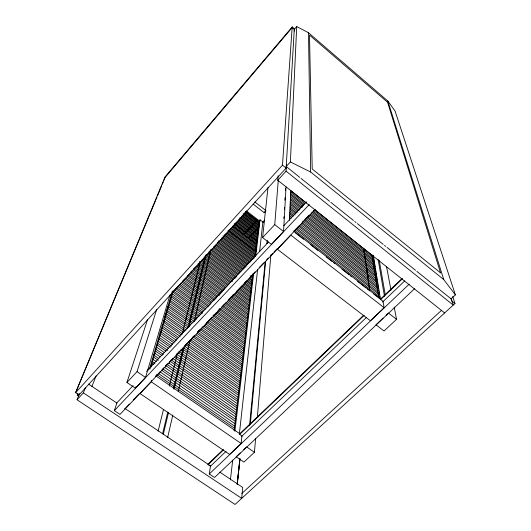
<?xml version="1.0" encoding="UTF-8"?>
<svg xmlns="http://www.w3.org/2000/svg" width="531" height="531" viewBox="0 0 531 531"><rect width="100%" height="100%" fill="white"/><g stroke="black" fill="none" stroke-linecap="round" stroke-linejoin="round"><path stroke-width="0.8" d="M289.501 220.345L290.749 190.589M299.803 177.407L286.229 166.508L290.384 161.942L296.71 26.55L308.504 32.763L387.849 101.043L395.084 111.052L455.399 294.904L451.091 298.86L416.828 271.348M267.982 187.496L262.599 237.603L271.387 244.36L283.554 231.489L286.043 186.899M283.826 218.38L283.919 216.728M284.344 209.287L284.437 207.628M284.862 200.187L285.001 197.705M285.426 190.264L285.525 188.611M294.712 29.079L292.209 26.928L165.028 176.942L75.601 392.688L79.033 394.971L286.136 168.095L294.274 29.411L296.71 26.55M444.613 312.912L277.766 180.255L286.07 171.168L286.455 164.537M294.24 31.123L294.347 29.338M155.397 200.944L75.601 392.688L282.479 165.161L292.209 26.928M262.599 237.603L274.746 224.633L278.284 180.201M277.766 180.255L278.131 175.734M240.231 452.943L236.156 456.793L243.948 462.089L254.449 452.266L255.617 438.234M257.396 416.775L270.85 254.993M250.24 424.714L265.639 261.239M267.352 243.079L267.584 240.603M249.603 425.152L265.161 261.763M266.894 243.61L267.126 241.134M151.72 380.236L151.275 381.789L140.058 393.571L229.611 454.436L241.14 443.491L241.944 435.944L239.7 434.398L239.773 433.721L363.536 315.314M237.178 484.133L239.793 459.381M237.244 484.272L239.939 458.764M237.264 484.272L239.999 458.764M239.302 434.391L257.581 269.761M259.593 251.648L262.878 222.011L264.571 220.192M253.174 204.103L264.166 212.665L265.878 210.581L254.82 201.926M230.401 479.898L232.711 460.171M234.868 431.291L253.679 273.306M255.736 256.022L260.044 219.821L262.878 222.011M234.091 430.621L252.982 273.85M255.059 256.612L259.413 220.498L260.044 219.821M256.885 220.551L243.835 234.669L256.885 220.551L245.773 211.955M248.568 238.286L259.009 227.049M414.718 288.559L214.537 477.502L209.274 473.984L210.449 466.218L226.04 451.343M210.449 466.218L208.086 464.638L208.192 463.941L223.053 449.724M167.623 437.584L172.821 414.97M178.21 391.546L190.098 339.847M194.373 321.268L210.721 250.187M163.342 434.258L168.526 412.514M174.095 389.163L184.27 346.477M188.877 327.149L205.968 255.477M162.579 433.747L167.789 412.016M173.391 388.679L183.235 347.639M188.06 327.521L205.245 255.896M158.099 431.179L163.488 409.474M169.283 386.163L177.473 353.208M182.266 333.919L200.247 261.571M150.764 367.253L173.099 290.875M148.01 370.207L149.689 368.421L172.11 292.096M147.558 319.543L126.922 382.459L135.359 388.201L145.514 377.461L170.046 294.758M135.359 388.201L135.81 386.727M126.922 382.459L137.051 371.647L156.718 309.341M315.168 209.353L119.986 414.392L114.344 410.629L116.973 402.75L133.168 385.572M91.883 386.668L96.091 375.862M452.684 296.437L454.961 303.52L235.027 504.45L77.028 399.777L83.36 392.854L85.445 387.65M77.028 399.777L79.159 394.526M79.033 394.971L79.657 393.438M78.641 396.093L77.267 395.183L77.898 393.65M156.034 199.41L156.99 197.12M157.627 195.594L161.756 185.664M162.393 184.131L163.349 181.841M163.986 180.314L164.935 178.024M164.57 178.051L292.163 27.599L294.672 29.756M77.267 395.183L78.249 394.108M264.166 212.665L265.845 210.847M263.13 222.403L264.186 221.261M290.377 193.271L292.07 191.445M146.556 371.368L268.48 242.017M283.879 225.682L306.334 201.86M114.344 410.629L309.201 204.608M197.519 331.981L198.66 330.78M129.345 404.078L124.838 408.817L124.944 408.478L210.203 465.66M133.288 399.936L138.916 394.015M155.649 376.433L159.652 372.231M161.942 369.828L164.225 367.425M165.373 366.224L168.227 363.217M169.376 362.016L172.801 358.412M176.232 354.808L181.383 349.398M184.237 346.391L189.959 340.384M191.671 338.579L194.532 335.579M197.393 332.572L203.107 326.565M206.539 322.961L211.69 317.551M213.973 315.149L216.263 312.746M217.975 310.94L220.265 308.538M221.407 307.336L224.839 303.732M228.841 299.524L233.414 294.718M236.846 291.114L237.988 289.913M239.136 288.711L241.99 285.705M244.28 283.302L246.57 280.899M249.995 277.295L255.145 271.885M259.148 267.677L263.721 262.872M266.582 259.865L268.294 258.066M270.584 255.663L272.868 253.254M274.016 252.052L276.87 249.052M294.705 230.315L298.628 226.193M302.551 222.064L303.672 220.889M304.794 219.708L308.717 215.586M384.125 307.708L290.895 235.147L277.441 249.285L370.379 320.757L384.125 307.708L383.057 301.323L380.74 299.511L380.647 298.94L402.166 278.357M208.086 464.638L223.558 449.837M239.7 434.398L364.206 315.328M380.74 299.511L402.286 278.908M241.632 436.475L366.377 317.492M382.566 302.046L404.755 280.879M209.274 473.984L409.195 284.165M243.722 449.651L246.63 446.903L254.449 452.266M383.097 318.069L375.968 324.799L384.026 330.992L396.511 319.31L394.208 307.11M386.064 315.268L388.433 313.031L396.511 319.31M241.784 493.485L441.38 310.462M290.384 161.942L310.642 172.011L443.737 279.571L455.399 294.904M83.36 392.854L241.685 498.363L242.74 487.485L219.754 472.066M88.577 384.086L116.873 403.062M137.051 371.647L145.514 377.461M151.275 381.789L241.14 443.491M155.822 375.809L239.773 433.721M159.911 371.733L234.934 423.678M158.517 373.512L234.636 426.141M149.689 368.421L150.3 368.839M156.632 374.455L234.397 428.152M152.238 361.505L154.946 363.383M163.063 369.018L235.465 419.271M151.707 363.33L153.744 364.737M161.889 370.392L235.226 421.236M153.406 354.814L158.842 358.604M166.993 364.279L236.275 412.56M153.552 357.064L158.284 360.357M165.725 365.534L236.043 414.479M152.901 359.275L156.3 361.638M164.451 367.299L235.751 416.868M155.875 349.219L163.316 354.423M171.44 360.098L237.065 406.003M155.364 350.958L162.154 355.697M170.305 361.392L236.839 407.881M154.72 353.108L160.136 356.885M168.924 363.018L236.554 410.211M157.627 343.285L167.736 350.38M175.827 356.062L237.835 399.591M157.13 344.984L165.924 351.15M174.712 357.317L237.616 401.429M156.512 347.095L164.663 352.803M172.814 358.511L237.337 403.706M159.346 337.497L171.54 346.086M178.987 351.336L238.592 393.325M158.178 338.678L170.305 347.214M178.396 352.903L238.373 395.124M158.245 341.214L168.4 348.349M176.518 354.058L238.107 397.347M161.019 331.835L175.197 341.858M183.295 347.586L239.328 387.199M159.871 332.977L174.095 343.026M182.219 348.767L239.116 388.951M159.944 335.466L172.761 344.506M180.852 350.214L238.857 391.128M161.982 325.822L178.808 337.756M186.885 343.484L240.052 381.205M162.187 327.886L177.719 338.891M185.823 344.632L239.846 382.917M160.926 329.373L176.392 340.318M184.463 346.026L239.587 385.048M163.581 320.405L182.372 333.78M190.423 339.515L240.755 375.337M163.8 322.436L181.303 334.882M189.381 340.63L240.556 377.017M163.236 324.361L180.135 336.369M188.246 342.13L240.304 379.101M165.154 315.115L186.082 330.063M194.187 335.851L241.452 369.596M164.703 316.629L184.848 330.999M192.906 336.747L241.253 371.242M164.822 318.992L183.699 332.446M191.791 338.207L241.008 373.28M167.219 308.119L190.702 324.959M198.753 330.733L242.362 362.009M166.681 309.938L189.587 326.339M197.671 332.134L242.129 363.981M166.243 311.418L188.346 327.235M197.054 333.468L241.93 365.587M165.699 313.257L187.217 328.643M195.959 334.895L241.691 367.585M169.376 303.573L194.147 321.394M202.178 327.169L243.019 356.553M168.851 305.352L193.052 322.735M201.116 328.536L242.786 358.478M167.75 306.314L191.81 323.591M199.829 329.346L242.601 360.058M171.347 296.929L198.886 316.821M206.951 322.642L243.895 349.332M170.829 298.648L197.559 317.936M205.577 323.724L243.669 351.203M170.318 300.393L196.483 319.25M204.528 325.052L243.437 353.095M169.9 301.814L195.474 320.226M203.552 326.047L243.251 354.635M172.09 291.658L202.271 313.522M210.316 319.35L244.519 344.128M171.586 293.351L200.937 314.591M208.942 320.379L244.3 345.966M171.082 295.05L199.875 315.865M207.913 321.673L244.074 347.818M176.538 287.583L205.915 308.942M213.927 314.764L245.309 337.583M175.482 288.439L204.953 309.845M212.984 315.68L245.136 339.03M174.314 289.594L203.619 310.867M212.281 317.146L244.917 340.836M173.159 290.782L202.576 312.109M211.265 318.414L244.698 342.648M181.005 283.355L210.236 304.694M218.208 310.509L246.118 330.873M179.883 284.483L209.227 305.876M217.232 311.71L245.906 332.618M178.847 285.313L208.278 306.752M216.303 312.6L245.734 334.039M177.673 286.428L206.944 307.728M215.586 314.02L245.521 335.804M184.808 278.868L214.185 300.38M222.197 306.254L246.902 324.341M183.64 279.897L212.845 301.269M221.473 307.582L246.696 326.041M182.531 280.992L211.849 302.424M219.841 308.265L246.49 327.746M182.173 282.286L210.907 303.274M218.925 309.135L246.324 329.147M188.419 274.786L217.69 296.298M225.675 302.159L247.632 318.295M187.416 275.543L216.774 297.101M225.449 303.466L247.473 319.635M186.912 277.023L216.097 298.429M224.055 304.27L247.267 321.301M185.823 278.085L215.115 299.557M223.1 305.411L247.068 322.974M192.049 270.558L221.872 292.548M229.823 298.409L248.382 312.095M190.987 271.573L220.916 293.616M228.901 299.497L248.183 313.708M190.662 272.795L220.013 294.4M228.018 300.294L248.023 315.022M189.494 273.744L219.323 295.687M227.281 301.535L247.831 316.655M196.729 265.892L225.987 287.55M234.629 293.955L249.258 304.781M195.76 266.582L225.104 288.287M233.102 294.207L249.105 306.048M194.585 267.458L224.401 289.501M232.352 295.375L248.92 307.622M193.536 268.44L223.458 290.543M231.443 296.431L248.727 309.201M193.224 269.648L222.569 291.3M230.567 297.207L248.574 310.489M199.596 261.511L229.419 283.66M238.034 290.059L249.968 298.92M199.238 262.938L228.503 284.649M237.145 291.068L249.782 300.446M198.129 263.495L227.845 285.532M236.428 291.897L249.636 301.688M197.764 264.936L226.916 286.534M235.532 292.92L249.451 303.228M204.01 257.13L233.667 279.233M242.236 285.618L250.798 292.004M203.738 258.252L232.817 279.917M241.406 286.315L250.659 293.205M202.736 259.155L232.571 281.364M240.53 287.291L250.479 294.692M201.727 260.064L231.005 281.835M239.654 288.267L250.293 296.185M201.276 261.079L230.335 282.678M238.923 289.063L250.147 297.406M207.648 253.692L236.859 275.536M245.495 281.994L251.468 286.461M206.453 254.402L236.786 277.063M244.698 282.977L251.296 287.902M205.53 255.013L235.286 277.228M243.882 283.647L251.15 289.076M205.198 256.387L235.054 278.662M243.019 284.596L250.977 290.537M211.298 249.178L241.028 271.487M249.616 277.932L252.258 279.91M210.389 249.749L240.198 272.104M248.807 278.563L252.119 281.052M209.851 250.911L239.454 273.093M248.004 279.498L251.953 282.459M208.882 251.754L238.578 273.989M247.161 280.414L251.78 283.873M208.63 252.842L237.742 274.627M246.344 281.065L251.641 285.028M215.593 245.09L245.169 267.358M214.65 245.88L244.32 268.208M213.701 246.676L243.463 269.058M213.462 247.731L242.64 269.662M250.599 275.642L252.59 277.142M212.254 248.355L241.89 270.611M250.453 277.036L252.424 278.523M218.745 240.643L248.508 263.13M218.188 241.678L247.731 263.987M217.312 242.209L246.928 264.557M217.033 243.47L246.742 265.878M216.09 244.247L245.899 266.708M222.894 237.151L252.544 259.626M222.031 237.649L251.754 260.163M221.467 238.645L250.964 260.973M220.544 239.381L250.141 261.77M220.332 240.39L250.001 262.825M227.228 232.638L255.371 254.05M226.379 233.102L255.252 255.059M225.483 233.793L255.099 256.307M224.58 234.496L254.289 257.057M224.055 235.226L254.17 258.086M223.146 235.937L253.36 258.856M231.204 228.124L256.201 247.214M230.361 228.556L256.081 248.183M229.77 229.432L255.935 249.391M228.888 230.096L255.789 250.605M228.463 230.7L256.068 251.74M228.045 230.547L255.67 251.594M227.812 231.722L255.524 252.822M234.755 223.544L256.997 240.589M234.629 223.909L245.813 232.485M250.34 235.95L257.469 241.413M234.589 224.454L256.885 241.532M233.726 225.078L256.738 242.7M233.122 225.914L256.599 243.875M232.777 226.179L256.42 244.267M232.293 226.332L256.486 244.831M232.08 227.474L256.34 246.019M238.897 219.668L257.767 234.178M238.094 220.053L257.661 235.094M237.901 221.148L257.522 236.222M237.045 221.746L257.382 237.357M236.229 222.137L257.276 238.286M235.618 222.934L257.137 239.435M242.136 215.334L258.517 227.972M241.997 216.197L258.411 228.854M241.353 216.907L258.278 229.95M240.523 217.478L258.146 231.051M239.713 217.843L258.039 231.947M239.527 218.925L257.9 233.063M245.541 211.351L259.241 221.958M245.408 212.188L259.141 222.814M244.585 212.719L259.009 223.87M243.935 213.389L258.882 224.938M243.145 213.734L258.776 225.808M242.972 214.783L258.65 226.89M246.357 210.827L259.367 220.903M274.746 224.633L283.554 231.489M295.84 229.319L379.751 294.931M294.486 230.195L380.096 297.075M293.597 230.992L380.647 298.94M295.05 232.585L303.52 239.202M310.695 244.798L317.863 250.393M326.339 257.011L332.207 261.591M333.508 262.606L334.815 263.622M341.984 269.217L349.159 274.819M350.46 275.835L351.761 276.85M357.628 281.43L366.105 288.048M367.412 289.063L368.713 290.079M373.28 293.643L380.448 299.238M289.614 217.577L290.915 218.599M299.351 225.217L378.51 287.317M298.674 226.199L378.782 289.003M297.924 227.494L379.127 291.094M296.583 228.343L379.466 293.198M289.899 210.82L295.117 214.929M302.935 221.088L377.256 279.585M289.826 212.573L293.729 215.639M302.179 222.283L377.581 281.589M289.767 214.006L293.006 216.548M301.422 223.166L377.846 283.229M289.694 215.785L291.645 217.318M300.752 224.467L378.178 285.266M290.231 202.942L299.305 210.117M307.728 216.774L375.789 270.558M290.172 204.302L297.977 210.468M307.084 217.657L376.041 272.111M290.105 205.995L297.884 212.135M305.664 218.274L376.353 274.049M290.032 207.694L296.544 212.831M305.013 219.509L376.671 276.001M289.972 209.088L295.813 213.694M304.25 220.338L376.93 277.6M290.49 196.696L302.789 206.44M311.199 213.11L374.62 263.383M290.424 198.315L302.126 207.581M310.575 214.272L374.926 265.241M290.371 199.636L300.725 207.833M309.792 215.009L375.171 266.761M290.298 201.282L300.055 208.995M308.504 215.686L375.477 268.653M290.742 190.656L306.261 202.988M314.664 209.672L373.499 256.446M290.676 192.222L304.96 203.565M313.403 210.276L373.791 258.245M290.61 193.795L304.203 204.588M313.257 211.776L374.083 260.057M290.557 195.089L303.546 205.391M311.989 212.088L374.322 261.537M286.07 171.168L453.215 305.053L451.144 298.508M301.097 178.443L329.545 201.282M330.84 202.318L353.467 220.484M354.761 221.52L356.055 222.562M357.343 223.597L383.209 244.36M384.497 245.402L385.791 246.437M387.086 247.473L415.534 270.312M282.479 165.161L286.136 168.095M454.961 303.52L451.755 300.951L451.005 298.575M387.849 101.043L443.737 279.571M386.522 266.462L390.975 290.039M379.273 260.555L385.26 294.858M378.132 259.46L384.477 296.252M373.306 255.272L380.488 299.484M372.019 254.887L378.795 297.353M364.319 249.583L364.551 251.223M365.368 256.958L365.607 258.597M366.423 264.332L366.655 265.971M367.007 268.427L367.246 270.067M368.063 275.801L368.295 277.441M363.755 248.408L369.795 290.988M308.504 32.763L310.642 172.011M440.538 272.881L312.215 168.958L309.507 35.119L387.557 102.237L440.538 272.881"/></g></svg>
